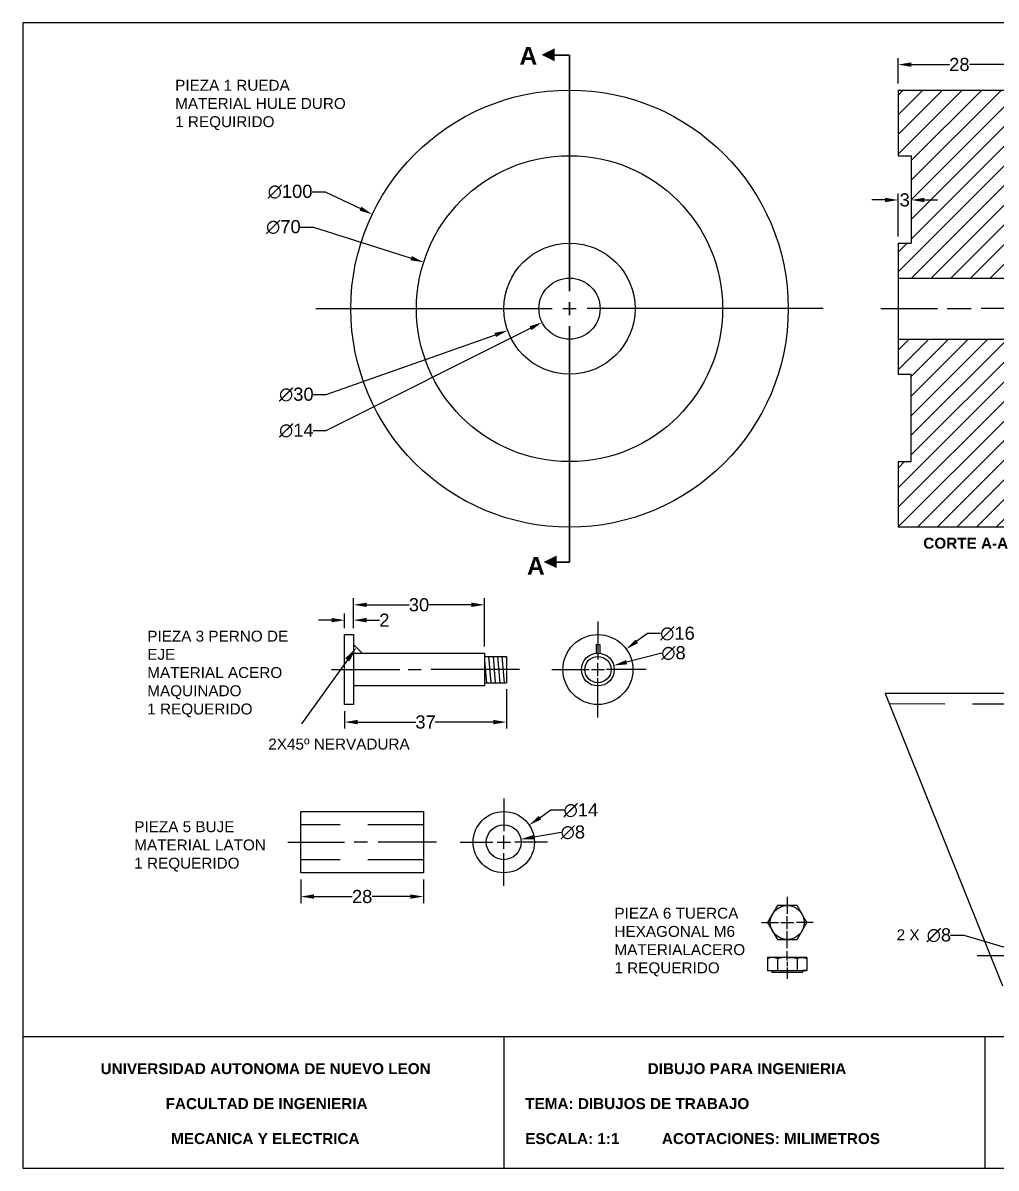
# Model space of a CAD drawing. Header units: millimetres. Extents: x 20 to 422, y 10 to 272.
# Drawn here: x 20 to 242.5, y 10 to 272 of the extents above; entities that cross this region are included whole.
import ezdxf

# ---------------------------------------------------------------- set-up
doc = ezdxf.new("R2010")
doc.units = ezdxf.units.MM
doc.linetypes.add('HIDDENX2', pattern=[19.05, 12.7, -6.35])
doc.styles.get("Standard").update_dxf_attribs({"font": 'Arial.ttf'})
doc.dimstyles.get("Standard").update_dxf_attribs({"dimtxt": 0.18, "dimasz": 0.18, "dimexe": 0.18, "dimexo": 0.0625, "dimgap": 0.09, "dimtad": 0, "dimtih": 1, "dimtoh": 1, "dimdec": 4, "dimzin": 0, "dimdsep": 46, "dimtxsty": 'Standard', "dimcen": 0.09, "dimadec": 0, "dimazin": 0, "dimtfac": 1, "dimtdec": 4, "dimtofl": 0, "dimtmove": 0, "dimatfit": 3, "dimfxl": 1, "dimtolj": 1, "dimtzin": 0, "dimarcsym": 0})

# ---------------------------------------------------------------- blocks, each defined once
blk = doc.blocks.new('*D8')
at = {"color": 0, "lineweight": -2, "transparency": 16777216}
for p, q in [((63.95, 305.33), (66.95, 305.33)), ((66.95, 305.33), (75.02, 301.47)), ((121.33, 278.59), (124.33, 278.59)), ((122.83, 277.09), (122.83, 280.09))]:
    blk.add_line(p, q, dxfattribs=at)
at = {"color": 0, "transparency": 16777216}
blk.add_solid([(75.23, 301.92), (74.8, 301.01), (77.72, 300.17)], dxfattribs=at)
at = {"layer": 'Defpoints', "color": 0, "transparency": 16777216}
for p in [(77.72, 300.17), (167.93, 257)]:
    blk.add_point(p, dxfattribs=at)
at = {"color": 0, "transparency": 16777216, "insert": (58.93, 305.33), "char_height": 3, "attachment_point": 5}
blk.add_mtext('\\A1;∅100', dxfattribs=at)
blk = doc.blocks.new('*D9')
at = {"color": 0, "lineweight": -2, "transparency": 16777216}
for p, q in [((61.25, 297.25), (64.25, 297.25)), ((64.25, 297.25), (86.62, 290.12)), ((121.33, 278.59), (124.33, 278.59)), ((122.83, 277.09), (122.83, 280.09))]:
    blk.add_line(p, q, dxfattribs=at)
at = {"color": 0, "transparency": 16777216}
blk.add_solid([(86.77, 290.6), (86.47, 289.64), (89.48, 289.21)], dxfattribs=at)
at = {"layer": 'Defpoints', "color": 0, "transparency": 16777216}
for p in [(89.48, 289.21), (156.17, 267.96)]:
    blk.add_point(p, dxfattribs=at)
at = {"color": 0, "transparency": 16777216, "insert": (57.4, 297.25), "char_height": 3, "attachment_point": 5}
blk.add_mtext('\\A1;∅70', dxfattribs=at)
blk = doc.blocks.new('*D10')
at = {"color": 0, "lineweight": -2, "transparency": 16777216}
for p, q in [((197.96, 295.09), (197.96, 304.95)), ((194.96, 303.45), (191.96, 303.45)), ((200.96, 302.09), (200.96, 301.95)), ((203.96, 303.45), (206.96, 303.45))]:
    blk.add_line(p, q, dxfattribs=at)
at = {"color": 0, "transparency": 16777216}
for points in [[(194.96, 303.95), (194.96, 302.95), (197.96, 303.45)], [(203.96, 303.95), (203.96, 302.95), (200.96, 303.45)]]:
    blk.add_solid(points, dxfattribs=at)
at = {"layer": 'Defpoints', "color": 0, "transparency": 16777216}
for p in [(197.96, 303.45), (200.96, 303.59), (197.96, 293.59)]:
    blk.add_point(p, dxfattribs=at)
at = {"color": 0, "transparency": 16777216, "insert": (199.46, 303.45), "char_height": 3, "attachment_point": 5}
blk.add_mtext('\\A1;3', dxfattribs=at)
blk = doc.blocks.new('*D11')
at = {"color": 0, "lineweight": -2, "transparency": 16777216}
for p, q in [((121.33, 278.59), (124.33, 278.59)), ((122.83, 277.09), (122.83, 280.09)), ((67.22, 258.92), (105.86, 272.59)), ((64.22, 258.92), (67.22, 258.92))]:
    blk.add_line(p, q, dxfattribs=at)
at = {"color": 0, "transparency": 16777216}
blk.add_solid([(105.69, 273.06), (106.02, 272.11), (108.68, 273.59)], dxfattribs=at)
at = {"layer": 'Defpoints', "color": 0, "transparency": 16777216}
for p in [(136.97, 283.59), (108.68, 273.59)]:
    blk.add_point(p, dxfattribs=at)
at = {"color": 0, "transparency": 16777216, "insert": (60.36, 258.92), "char_height": 3, "attachment_point": 5}
blk.add_mtext('\\A1;∅30', dxfattribs=at)
blk = doc.blocks.new('*D12')
at = {"color": 0, "lineweight": -2, "transparency": 16777216}
for p, q in [((121.33, 278.59), (124.33, 278.59)), ((122.83, 277.09), (122.83, 280.09)), ((67.22, 250.7), (113.89, 274.1)), ((64.22, 250.7), (67.22, 250.7))]:
    blk.add_line(p, q, dxfattribs=at)
at = {"color": 0, "transparency": 16777216}
blk.add_solid([(113.66, 274.55), (114.11, 273.66), (116.57, 275.45)], dxfattribs=at)
at = {"layer": 'Defpoints', "color": 0, "transparency": 16777216}
for p in [(129.08, 281.72), (116.57, 275.45)]:
    blk.add_point(p, dxfattribs=at)
at = {"color": 0, "transparency": 16777216, "insert": (60.36, 250.7), "char_height": 3, "attachment_point": 5}
blk.add_mtext('\\A1;∅14', dxfattribs=at)
blk = doc.blocks.new('*D13')
at = {"color": 0, "lineweight": -2, "transparency": 16777216}
for p, q in [((197.96, 330.09), (197.96, 335.93)), ((225.96, 330.09), (225.96, 335.93)), ((200.96, 334.43), (209.68, 334.43)), ((222.96, 334.43), (214.24, 334.43))]:
    blk.add_line(p, q, dxfattribs=at)
at = {"color": 0, "transparency": 16777216}
for points in [[(200.96, 334.93), (200.96, 333.93), (197.96, 334.43)], [(222.96, 334.93), (222.96, 333.93), (225.96, 334.43)]]:
    blk.add_solid(points, dxfattribs=at)
at = {"layer": 'Defpoints', "color": 0, "transparency": 16777216}
for p in [(225.96, 334.43), (197.96, 328.59), (225.96, 328.59)]:
    blk.add_point(p, dxfattribs=at)
at = {"color": 0, "transparency": 16777216, "insert": (211.96, 334.43), "char_height": 3, "attachment_point": 5}
blk.add_mtext('\\A1;28', dxfattribs=at)
blk = doc.blocks.new('*D14')
at = {"color": 0, "lineweight": -2, "transparency": 16777216}
for p, q in [((140.64, 204.24), (138.21, 202.48)), ((143.64, 204.24), (140.64, 204.24)), ((129.31, 194.51), (129.31, 197.51)), ((127.81, 196.01), (130.81, 196.01))]:
    blk.add_line(p, q, dxfattribs=at)
at = {"color": 0, "transparency": 16777216}
blk.add_solid([(137.92, 202.88), (138.51, 202.07), (135.79, 200.71)], dxfattribs=at)
at = {"layer": 'Defpoints', "color": 0, "transparency": 16777216}
for p in [(135.79, 200.71), (122.84, 191.31)]:
    blk.add_point(p, dxfattribs=at)
at = {"color": 0, "transparency": 16777216, "insert": (147.5, 204.24), "char_height": 3, "attachment_point": 5}
blk.add_mtext('\\A1;∅16', dxfattribs=at)
blk = doc.blocks.new('*D15')
at = {"color": 0, "lineweight": -2, "transparency": 16777216}
for p, q in [((108.41, 191.51), (108.41, 182.5)), ((71.41, 186.51), (71.41, 182.5)), ((74.41, 184), (87.69, 184)), ((105.41, 184), (92.12, 184))]:
    blk.add_line(p, q, dxfattribs=at)
at = {"color": 0, "transparency": 16777216}
for points in [[(74.41, 184.5), (74.41, 183.5), (71.41, 184)], [(105.41, 184.5), (105.41, 183.5), (108.41, 184)]]:
    blk.add_solid(points, dxfattribs=at)
at = {"layer": 'Defpoints', "color": 0, "transparency": 16777216}
for p in [(108.41, 193.01), (71.41, 188.01), (108.41, 184)]:
    blk.add_point(p, dxfattribs=at)
at = {"color": 0, "transparency": 16777216, "insert": (89.91, 184), "char_height": 3, "attachment_point": 5}
blk.add_mtext('\\A1;37', dxfattribs=at)
blk = doc.blocks.new('*D16')
at = {"color": 0, "lineweight": -2, "transparency": 16777216}
for p, q in [((68.41, 207.32), (65.41, 207.32)), ((71.41, 205.51), (71.41, 208.82)), ((73.41, 205.51), (73.41, 208.82)), ((76.41, 207.32), (79.41, 207.32))]:
    blk.add_line(p, q, dxfattribs=at)
at = {"color": 0, "transparency": 16777216}
for points in [[(68.41, 207.82), (68.41, 206.82), (71.41, 207.32)], [(76.41, 207.82), (76.41, 206.82), (73.41, 207.32)]]:
    blk.add_solid(points, dxfattribs=at)
at = {"layer": 'Defpoints', "color": 0, "transparency": 16777216}
for p in [(73.41, 207.32), (71.41, 204.01), (73.41, 204.01)]:
    blk.add_point(p, dxfattribs=at)
at = {"color": 0, "transparency": 16777216, "insert": (80.5, 207.32), "char_height": 3, "attachment_point": 5}
blk.add_mtext('\\A1;2', dxfattribs=at)
blk = doc.blocks.new('*D17')
at = {"color": 0, "lineweight": -2, "transparency": 16777216}
for p, q in [((73.41, 205.51), (73.41, 212.33)), ((103.41, 201.26), (103.41, 212.33)), ((76.41, 210.83), (86.19, 210.83)), ((100.41, 210.83), (90.62, 210.83))]:
    blk.add_line(p, q, dxfattribs=at)
at = {"color": 0, "transparency": 16777216}
for points in [[(76.41, 211.33), (76.41, 210.33), (73.41, 210.83)], [(100.41, 211.33), (100.41, 210.33), (103.41, 210.83)]]:
    blk.add_solid(points, dxfattribs=at)
at = {"layer": 'Defpoints', "color": 0, "transparency": 16777216}
for p in [(103.41, 210.83), (73.41, 204.01), (103.41, 199.76)]:
    blk.add_point(p, dxfattribs=at)
at = {"color": 0, "transparency": 16777216, "insert": (88.41, 210.83), "char_height": 3, "attachment_point": 5}
blk.add_mtext('\\A1;30', dxfattribs=at)
blk = doc.blocks.new('*D18')
at = {"color": 0, "lineweight": -2, "transparency": 16777216}
for p, q in [((143.91, 199.77), (135.85, 197.7)), ((129.31, 194.51), (129.31, 197.51)), ((127.81, 196.01), (130.81, 196.01))]:
    blk.add_line(p, q, dxfattribs=at)
at = {"color": 0, "transparency": 16777216}
blk.add_solid([(135.73, 198.18), (135.98, 197.21), (132.95, 196.95)], dxfattribs=at)
at = {"layer": 'Defpoints', "color": 0, "transparency": 16777216}
for p in [(132.95, 196.95), (125.68, 195.08)]:
    blk.add_point(p, dxfattribs=at)
at = {"color": 0, "transparency": 16777216, "insert": (146.59, 199.77), "char_height": 3, "attachment_point": 5}
blk.add_mtext('\\A1;∅8', dxfattribs=at)
blk = doc.blocks.new('*D19')
at = {"color": 0, "lineweight": -2, "transparency": 16777216}
for p, q in [((61.41, 148.02), (61.41, 142.58)), ((89.41, 148.02), (89.41, 142.58)), ((64.41, 144.08), (73.13, 144.08)), ((86.41, 144.08), (77.69, 144.08))]:
    blk.add_line(p, q, dxfattribs=at)
at = {"color": 0, "transparency": 16777216}
for points in [[(64.41, 144.58), (64.41, 143.58), (61.41, 144.08)], [(86.41, 144.58), (86.41, 143.58), (89.41, 144.08)]]:
    blk.add_solid(points, dxfattribs=at)
at = {"layer": 'Defpoints', "color": 0, "transparency": 16777216}
for p in [(61.41, 149.52), (89.41, 149.52), (89.41, 144.08)]:
    blk.add_point(p, dxfattribs=at)
at = {"color": 0, "transparency": 16777216, "insert": (75.41, 144.08), "char_height": 3, "attachment_point": 5}
blk.add_mtext('\\A1;28', dxfattribs=at)
blk = doc.blocks.new('*D20')
at = {"color": 0, "lineweight": -2, "transparency": 16777216}
for p, q in [((118.56, 163.81), (116.08, 162.12)), ((121.56, 163.81), (118.56, 163.81)), ((107.79, 155.02), (107.79, 158.02)), ((106.29, 156.52), (109.29, 156.52))]:
    blk.add_line(p, q, dxfattribs=at)
at = {"color": 0, "transparency": 16777216}
blk.add_solid([(115.8, 162.54), (116.36, 161.71), (113.59, 160.44)], dxfattribs=at)
at = {"layer": 'Defpoints', "color": 0, "transparency": 16777216}
for p in [(113.59, 160.44), (101.99, 152.6)]:
    blk.add_point(p, dxfattribs=at)
at = {"color": 0, "transparency": 16777216, "insert": (125.42, 163.81), "char_height": 3, "attachment_point": 5}
blk.add_mtext('\\A1;∅14', dxfattribs=at)
blk = doc.blocks.new('*D21')
at = {"color": 0, "lineweight": -2, "transparency": 16777216}
for p, q in [((107.79, 155.02), (107.79, 158.02)), ((120.89, 158.76), (114.69, 157.7)), ((106.29, 156.52), (109.29, 156.52))]:
    blk.add_line(p, q, dxfattribs=at)
at = {"color": 0, "transparency": 16777216}
blk.add_solid([(114.61, 158.19), (114.78, 157.21), (111.74, 157.2)], dxfattribs=at)
at = {"layer": 'Defpoints', "color": 0, "transparency": 16777216}
for p in [(103.85, 155.85), (111.74, 157.2)]:
    blk.add_point(p, dxfattribs=at)
at = {"color": 0, "transparency": 16777216, "insert": (123.58, 158.76), "char_height": 3, "attachment_point": 5}
blk.add_mtext('\\A1;∅8', dxfattribs=at)
blk = doc.blocks.new('*D28')
at = {"color": 0, "lineweight": -2, "transparency": 16777216}
for p, q in [((209.96, 135.22), (212.96, 135.22)), ((212.96, 135.22), (222.31, 132.52)), ((229.04, 129.07), (229.04, 132.07)), ((227.54, 130.57), (230.54, 130.57))]:
    blk.add_line(p, q, dxfattribs=at)
at = {"color": 0, "transparency": 16777216}
blk.add_solid([(222.45, 133), (222.17, 132.04), (225.19, 131.68)], dxfattribs=at)
at = {"layer": 'Defpoints', "color": 0, "transparency": 16777216}
for p in [(225.19, 131.68), (232.88, 129.46)]:
    blk.add_point(p, dxfattribs=at)
at = {"color": 0, "transparency": 16777216, "insert": (207.27, 135.22), "char_height": 3, "attachment_point": 5}
blk.add_mtext('\\A1;∅8', dxfattribs=at)
blk = doc.blocks.new('Fig. 3.6')
h = blk.add_hatch()
h.set_pattern_fill('ANSI31', color=256)
h.set_pattern_definition([(45, (-605.2025, -35.5203), (-2.245064, 2.245064), [])])
h.paths.add_polyline_path([(222.96092, 313.58552), (225.96092, 313.58552), (225.96092, 328.58552), (197.96092, 328.58552), (197.96092, 313.58552), (200.96092, 313.58552), (200.96092, 293.58552), (197.96092, 293.58552), (197.96092, 285.58552), (225.96092, 285.58552), (225.96092, 293.58552), (222.96092, 293.58552)])
h.paths.add_polyline_path([(222.96092, 263.58552), (225.96092, 263.58552), (225.96092, 271.58552), (197.96092, 271.58552), (197.96092, 263.58552), (200.96092, 263.58552), (200.96092, 243.58552), (197.96092, 243.58552), (197.96092, 228.58552), (225.96092, 228.58552), (225.96092, 243.58552), (222.96092, 243.58552)])
at = {"lineweight": 30}
for p, q in [((122.82561, 336.58552), (119.4466, 336.58552)), ((122.82561, 336.58552), (122.82561, 282.58552)), ((122.82561, 277.08552), (122.82561, 280.08552)), ((122.82561, 220.58552), (122.82561, 274.58552)), ((122.82561, 220.58552), (119.91025, 220.58552))]:
    blk.add_line(p, q, dxfattribs=at)
for p, q in [((197.96092, 328.58552), (197.96092, 313.58552)), ((197.96092, 328.58552), (225.96092, 328.58552)), ((197.96092, 313.58552), (200.96092, 313.58552)), ((200.96092, 313.58552), (200.96092, 293.58552)), ((197.96092, 293.58552), (197.96092, 263.58552)), ((197.96092, 293.58552), (200.96092, 293.58552)), ((197.96092, 285.58552), (225.96092, 285.58552)), ((64.82561, 278.58552), (118.82561, 278.58552)), ((121.32561, 278.58552), (124.32561, 278.58552)), ((121.32561, 278.58552), (124.32561, 278.58552)), ((122.82561, 277.08552), (122.82561, 280.08552)), ((180.82561, 278.58552), (126.82561, 278.58552)), ((193.96092, 278.58552), (206.96092, 278.58552)), ((209.14415, 278.58552), (214.6838, 278.58552)), ((229.96092, 278.58552), (216.96092, 278.58552)), ((197.96092, 271.58552), (225.96092, 271.58552)), ((197.96092, 263.58552), (197.96092, 263.58552)), ((197.96092, 263.58552), (200.96092, 263.58552)), ((200.96092, 243.58552), (200.96092, 263.58552)), ((197.96092, 243.58552), (197.96092, 228.58552)), ((197.96092, 243.58552), (197.96092, 243.58552)), ((197.96092, 243.58552), (200.96092, 243.58552)), ((225.96092, 228.58552), (197.96092, 228.58552)), ((129.31394, 207.0128), (129.31394, 198.2965)), ((71.40583, 188.0128), (71.40583, 204.0128)), ((71.40583, 204.0128), (73.40583, 204.0128)), ((73.40583, 204.0128), (73.40583, 188.0128)), ((75.40583, 199.7628), (73.40583, 201.7628)), ((73.40583, 199.7628), (103.40583, 199.7628)), ((103.40583, 199.7628), (103.40583, 192.2628)), ((128.91378, 199.74139), (128.91378, 199.74139)), ((72.02606, 198.24799), (61.57017, 183.62953)), ((103.40583, 199.0128), (108.40583, 199.0128)), ((103.40583, 198.11114), (103.84763, 193.0128)), ((104.3277, 199.05597), (104.84764, 193.05597)), ((104.33144, 199.0128), (104.85135, 193.01312)), ((105.33519, 199.0128), (105.85504, 193.01377)), ((106.33893, 199.0128), (106.85897, 193.01173)), ((107.34268, 199.0128), (107.86262, 193.0128)), ((108.34643, 199.0128), (108.40583, 198.32738)), ((108.40583, 199.0128), (108.40583, 193.0128)), ((108.40583, 199.0128), (108.40583, 193.0128)), ((129.31394, 194.5128), (129.31394, 197.5128)), ((68.40583, 196.0128), (84.03439, 196.0128)), ((85.90583, 196.0128), (88.90583, 196.0128)), ((111.40583, 196.0128), (91.16122, 196.0128)), ((118.81394, 196.0128), (127.31394, 196.0128)), ((127.81394, 196.0128), (130.81394, 196.0128)), ((129.31394, 185.0128), (129.31394, 194.0128)), ((140.31394, 196.0128), (131.31394, 196.0128)), ((103.40583, 192.2628), (73.40583, 192.2628)), ((103.40583, 193.0128), (108.40583, 193.0128)), ((194.98482, 190.5704), (221.79571, 123.67385)), ((239.03709, 190.5704), (194.98482, 190.5704)), ((236.03709, 190.5704), (199.46819, 190.5704)), ((73.40583, 188.0128), (71.40583, 188.0128)), ((107.79279, 166.52183), (107.79279, 159.02183)), ((61.41461, 163.52183), (89.41461, 163.52183)), ((61.41461, 149.52183), (61.41461, 163.52183)), ((89.41461, 163.52183), (89.41461, 149.52183)), ((107.79279, 155.02183), (107.79279, 158.02183)), ((58.41461, 156.52183), (71.35276, 156.52183)), ((73.60922, 156.59655), (76.60922, 156.59655)), ((92.41461, 156.52183), (79.08919, 156.52183)), ((97.79279, 156.52183), (105.29279, 156.52183)), ((106.29279, 156.52183), (109.29279, 156.52183)), ((117.79279, 156.52183), (110.29279, 156.52183)), ((107.79279, 146.52183), (107.79279, 154.02183)), ((89.41461, 149.52183), (61.41461, 149.52183)), ((172.60559, 144.01556), (172.60559, 140.15942)), ((172.60559, 136.6298), (172.60559, 139.6298)), ((166.71983, 138.1298), (170.56675, 138.1298)), ((171.10559, 138.1298), (174.10559, 138.1298)), ((178.49135, 138.1298), (174.69211, 138.1298)), ((172.60559, 132.24405), (172.60559, 136.13174)), ((172.60824, 129.45585), (172.60824, 131.561)), ((177.10559, 130.14781), (168.10559, 130.14781)), ((168.10559, 130.14781), (168.10559, 127.14781)), ((170.36215, 130.14781), (168.10559, 130.14781)), ((170.36215, 130.14781), (170.36215, 127.14781)), ((172.60553, 129.16684), (172.60556, 128.18587)), ((172.60559, 130.14781), (177.10559, 130.14781)), ((174.84903, 130.14781), (174.84903, 127.14781)), ((174.85559, 130.14781), (177.10559, 130.14781)), ((177.10559, 130.14781), (177.10559, 127.14781)), ((216.03709, 130.5704), (226.53709, 130.5704)), ((168.10559, 127.14781), (177.10559, 127.14781)), ((168.10559, 127.14781), (169.10559, 127.14781)), ((169.10559, 127.14781), (169.10559, 126.74781)), ((169.10559, 126.74781), (176.10559, 126.74781)), ((172.60559, 127.863), (172.60559, 125.27338)), ((177.10559, 127.14781), (176.10559, 127.14781)), ((176.10559, 127.14781), (176.10559, 126.74781))]:
    blk.add_line(p, q)
at = {"lineweight": -3}
for p, q in [((128.92833, 201.7627), (128.91377, 199.73991)), ((128.92833, 201.7627), (129.31394, 201.7627)), ((129.31394, 201.7627), (129.71394, 201.7627)), ((129.71394, 201.7627), (129.71394, 199.73993))]:
    blk.add_line(p, q, dxfattribs=at)
at = {"linetype": 'HIDDENX2'}
for p, q in [((195.9277, 188.21779), (238.98482, 188.12801)), ((89.41461, 160.52183), (61.41461, 160.52183)), ((89.41461, 152.52183), (61.41461, 152.52183))]:
    blk.add_line(p, q, dxfattribs=at)
blk.add_lwpolyline([(170.36215, 142.01556), (168.10559, 138.1298), (170.36215, 134.24405), (174.84903, 134.24405), (177.10559, 138.1298), (174.84903, 142.01556)], close=True)
for centre, radius in [((122.82561, 278.58552), 50), ((122.82561, 278.58552), 35), ((122.82561, 278.58552), 15), ((122.82561, 278.58552), 7), ((129.31394, 196.0128), 8), ((129.31394, 196.0128), 3.75), ((129.31394, 196.0128), 3), ((107.79279, 156.52183), 7), ((107.79279, 156.52183), 4), ((172.60559, 138.1298), 3.88576)]:
    blk.add_circle(centre, radius)
for centre, radius, start, end in [((169.23387, 127.76511), 2.38202, 61.7275817, 118.2724183), ((172.60824, 121.1498), 8.99801, 75.5797346, 104.4550526), ((175.97731, 127.777), 2.37276, 61.6072042, 118.3927958)]:
    blk.add_arc(centre, radius, start, end)
for points in [[(119.4445, 338.14214), (119.4445, 335.14214), (116.4445, 336.64214)], [(119.91025, 222.11584), (119.91025, 219.22501), (116.91025, 220.61584)], [(71.55676, 198.59446), (72.49536, 197.90153), (74.10486, 201.06377)]]:
    blk.add_solid(points)
at = {"attachment_point": 1}
for s, width, heights, insert, char_height in [('{\\fArial|b1|i0|c0|p34;A}', 7.1285218, [0], (111.39174, 338.44146), 4), ('PIEZA 1 RUEDA\\PMATERIAL HULE DURO\\P1 REQUIRIDO', 61.524517, [0], (32.65993, 330.94434), 2.5), ('\\pi13.007;{\\fArial|b1|i0|c0|p34;CORTE A-A}', 44.908359, [0], (190.69705, 226.17343), 2.5), ('{\\fArial|b1|i0|c0|p34;A}', 7.1285218, [0], (113.10767, 221.7416), 4), ('PIEZA 3 PERNO DE EJE \\PMATERIAL ACERO MAQUINADO\\P1 REQUERIDO', 33.8924158, [0], (26.28553, 204.91375), 2.5), ('2X45º NERVADURA', 34.6026643, [0], (53.95109, 180.21626), 2.5), ('PIEZA 5 BUJE\\PMATERIAL LATON\\P1 REQUERIDO', 59.5619095, [0], (23.31297, 161.31215), 2.5), ('PIEZA 6 TUERCA HEXAGONAL M6 MATERIALACERO \\P1 REQUERIDO', 39.0742129, [27.35565], (133.09762, 141.525), 2.5), ('2 X', 15.3366119, [0], (197.61154, 136.57206), 2.5)]:
    blk.add_mtext_dynamic_manual_height_columns(s, width=width, gutter_width=12.5, heights=heights, dxfattribs=dict(at, insert=insert, char_height=char_height))
for base, p1, p2, picture, middle in [((225.96092, 334.4324), (197.96092, 328.58552), (225.96092, 328.58552), '*D13', (211.96092, 334.4324)), ((197.96092, 303.44635), (200.96092, 303.58552), (197.96092, 293.58552), '*D10', (199.46092, 303.44635)), ((103.40583, 210.82649), (73.40583, 204.0128), (103.40583, 199.7628), '*D17', (88.40583, 210.82649)), ((73.40583, 207.32185), (71.40583, 204.0128), (73.40583, 204.0128), '*D16', (80.49855, 207.32185)), ((108.40583, 184.00248), (71.40583, 188.0128), (108.40583, 193.0128), '*D15', (89.90583, 184.00248)), ((89.41461, 144.08456), (61.41461, 149.52183), (89.41461, 149.52183), '*D19', (75.41461, 144.08456))]:
    dim = blk.add_linear_dim(base=base, p1=p1, p2=p2, dimstyle='Standard')
    dim.commit()
    dim.dimension.update_dxf_attribs({"geometry": picture, "text_midpoint": middle})
for p1, p2, picture, middle in [((167.92673, 257.00106), (77.72449, 300.16999), '*D8', (58.92634, 305.32733)), ((156.17402, 267.96087), (89.47719, 289.21017), '*D9', (57.39796, 297.24638)), ((136.96771, 283.58562), (108.68351, 273.58542), '*D11', (60.36071, 258.92412)), ((129.08309, 281.72302), (116.56812, 275.44803), '*D12', (60.36071, 250.70296)), ((125.6826, 195.07692), (132.94528, 196.94868), '*D18', (143.90553, 199.77338)), ((103.85003, 155.84754), (111.73555, 157.19612), '*D21', (120.88708, 158.76121)), ((232.87942, 129.45841), (225.19477, 131.6824), '*D28', (207.27357, 135.22249))]:
    dim = blk.add_diameter_dim_2p(p1=p1, p2=p2, dimstyle='Standard')
    dim.commit()
    dim.dimension.update_dxf_attribs({"geometry": picture, "text_midpoint": middle, "dimtype": 163})
for p1, p2, picture, middle in [((122.84071, 191.31201), (135.78716, 200.71359), '*D14', (147.49742, 204.23918)), ((101.99463, 152.59993), (113.59096, 160.44372), '*D20', (125.41616, 163.80535))]:
    dim = blk.add_diameter_dim_2p(p1=p1, p2=p2, dimstyle='Standard')
    dim.commit()
    dim.dimension.update_dxf_attribs({"geometry": picture, "text_midpoint": middle})

msp = doc.modelspace()

# ---------------------------------------------------------------- linework, layer by layer
for points in [[(20, 10), (422, 10), (422, 272), (20, 272)], [(20, 10), (422, 10), (422, 40), (20, 40)], [(20, 10), (130, 10), (130, 40), (20, 40)], [(20, 10), (240, 10), (240, 40), (20, 40)], [(20, 10), (380, 10), (380, 40), (20, 40)]]:
    msp.add_lwpolyline(points, close=True)

# ---------------------------------------------------------------- block references
msp.add_blockref('Fig. 3.6', (22.15, -71.96))

# ---------------------------------------------------------------- texts
at = {"char_height": 2.5, "attachment_point": 1}
for s, width, insert in [('\\pi17.758;{\\fArial|b1|i0|c0|p34;UNIVERSIDAD AUTONOMA DE NUEVO LEON}', 109.6978, (20, 34)), ('\\pi32.848;{\\fArial|b1|i0|c0|p34;DIBUJO PARA INGENIERIA}', 110, (130, 34)), ('\\pi32.626;{\\fArial|b1|i0|c0|p34;FACULTAD DE INGENIERIA }', 110, (20, 26)), ('{\\fArial|b1|i0|c0|p34;     TEMA: DIBUJOS DE TRABAJO}', 110, (130, 26)), ('\\pi33.888;{\\fArial|b1|i0|c0|p34;MECANICA Y ELECTRICA}', 110, (20, 18)), ('{\\fArial|b1|i0|c0|p34;     ESCALA: 1:1          ACOTACIONES: MILIMETROS}', 110, (130, 18))]:
    msp.add_mtext_dynamic_manual_height_columns(s, width=width, gutter_width=12.5, heights=[0], dxfattribs=dict(at, insert=insert))

doc.saveas('drawing.dxf')
